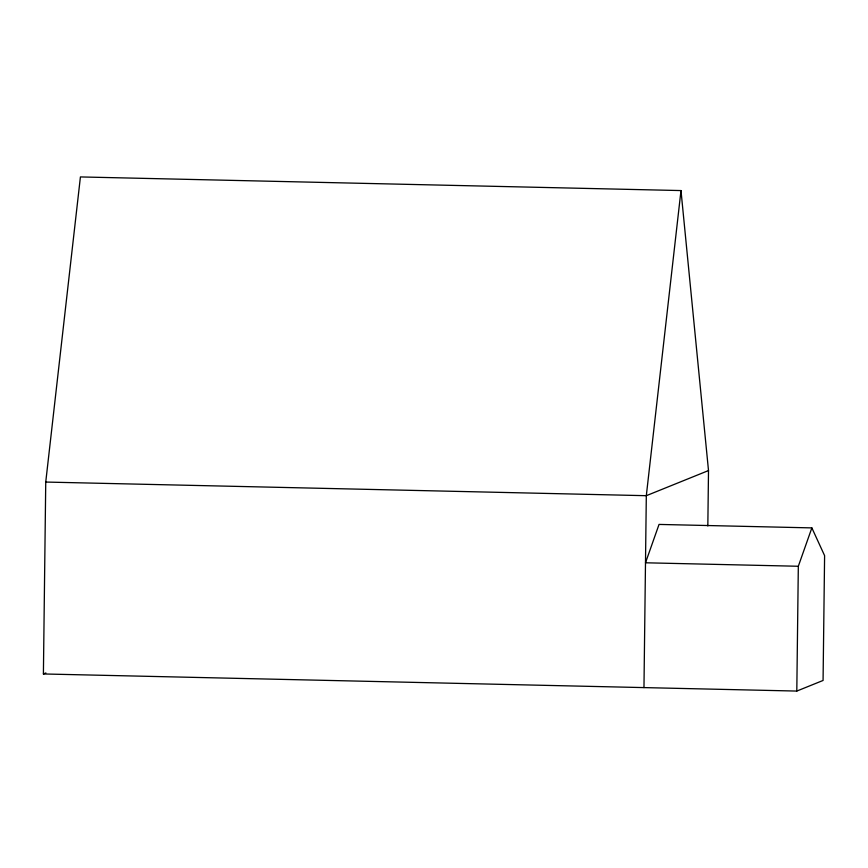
<?xml version="1.0" encoding="UTF-8"?>
<svg xmlns="http://www.w3.org/2000/svg" width="868" height="868" viewBox="0 0 868 868"><rect width="100%" height="100%" fill="white"/><g stroke="black" fill="none" stroke-linecap="round" stroke-linejoin="round"><path stroke-width="1.3" d="M811.862 527.896L798.321 566.261L645.499 562.789L659.04 524.424L811.862 527.896L824.6 555.639L823.07 680.458L796.802 691.069L43.4 673.959L45.744 482.055L80.42 176.931L680.989 190.569L708.505 470.564L707.832 525.965M643.969 687.597L646.313 495.693L680.989 190.569M796.802 691.069L798.321 566.261M43.4 673.959L45.885 672.95M708.505 470.564L646.313 495.693L45.744 482.055"/></g></svg>
